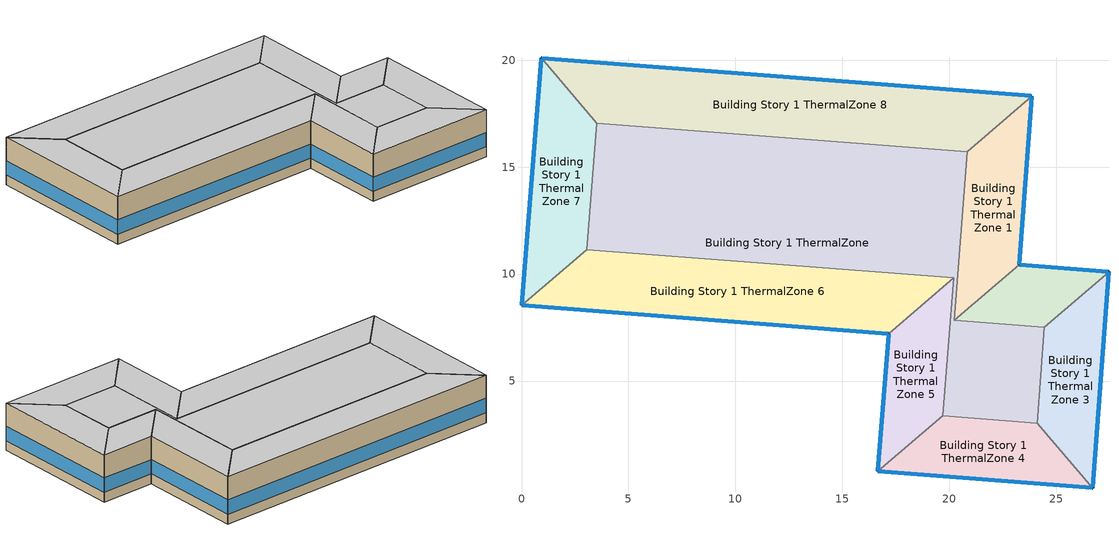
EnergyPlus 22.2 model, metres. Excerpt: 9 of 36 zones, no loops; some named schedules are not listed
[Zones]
Building Story 1 ThermalZone
 floor ground (Typical Insulated Carpeted 8in Slab Floor): 20.83,15.72 20.24,7.84 24.43,7.5 24.1,3.03 19.7,3.38 20.2,9.82 3.04,11.15 3.52,17.06 z0
 wall adiabatic (Typical Interior Wall): 20.24,7.84 20.83,15.72 3.52,17.06 3.04,11.15 20.2,9.82 19.7,3.38 24.1,3.03 24.43,7.5 20.24,7.84 z0:3.6
 ceiling adiabatic (Typical Interior Ceiling): 3.52,17.06 3.04,11.15 20.2,9.82 19.7,3.38 24.1,3.03 24.43,7.5 20.24,7.84 20.83,15.72 z3.6
Building Story 1 ThermalZone 1
 floor ground (Typical Insulated Carpeted 8in Slab Floor): 23.86,18.32 23.28,10.44 20.24,7.84 20.83,15.72 z0
 wall outside (Typical Insulated Steel Framed Exterior Wall R-12.99): 23.28,10.44 23.86,18.32 z0:3.6
 wall adiabatic (Typical Interior Wall): 23.86,18.32 20.83,15.72 20.24,7.84 23.28,10.44 z0:3.6
 window (U 0.55 SHGC 0.25): 23.28,10.47 23.86,18.3 z0.76:1.85
 ceiling adiabatic (Typical Interior Ceiling): 20.83,15.72 20.24,7.84 23.28,10.44 23.86,18.32 z3.6
Building Story 1 ThermalZone 2
 floor ground (Typical Insulated Carpeted 8in Slab Floor): 23.28,10.44 27.46,10.11 24.43,7.5 20.24,7.84 z0
 wall outside (Typical Insulated Steel Framed Exterior Wall R-12.99): 27.46,10.11 23.28,10.44 z0:3.6
 wall adiabatic (Typical Interior Wall): 23.28,10.44 20.24,7.84 24.43,7.5 27.46,10.11 z0:3.6
 window (U 0.55 SHGC 0.25): 27.44,10.11 23.3,10.44 z0.76:1.86
 ceiling adiabatic (Typical Interior Ceiling): 20.24,7.84 24.43,7.5 27.46,10.11 23.28,10.44 z3.6
Building Story 1 ThermalZone 3
 floor ground (Typical Insulated Carpeted 8in Slab Floor): 27.46,10.11 26.71,0 24.1,3.03 24.43,7.5 z0
 wall outside (Typical Insulated Steel Framed Exterior Wall R-12.99): 26.71,0 27.46,10.11 z0:3.6
 wall adiabatic (Typical Interior Wall): 27.46,10.11 24.43,7.5 24.1,3.03 26.71,0 z0:3.6
 window (U 0.55 SHGC 0.25): 26.71,0.03 27.46,10.08 z0.76:1.85
 ceiling adiabatic (Typical Interior Ceiling): 24.43,7.5 24.1,3.03 26.71,0 27.46,10.11 z3.6
Building Story 1 ThermalZone 4
 floor ground (Typical Insulated Carpeted 8in Slab Floor): 26.71,0 16.66,0.78 19.7,3.38 24.1,3.03 z0
 wall outside (Typical Insulated Steel Framed Exterior Wall R-12.99): 16.66,0.78 26.71,0 z0:3.6
 wall adiabatic (Typical Interior Wall): 26.71,0 24.1,3.03 19.7,3.38 16.66,0.78 z0:3.6
 window (U 0.55 SHGC 0.25): 16.69,0.78 26.69,0 z0.76:1.85
 ceiling adiabatic (Typical Interior Ceiling): 24.1,3.03 19.7,3.38 16.66,0.78 26.71,0 z3.6
Building Story 1 ThermalZone 5
 floor ground (Typical Insulated Carpeted 8in Slab Floor): 16.66,0.78 17.17,7.22 20.2,9.82 19.7,3.38 z0
 wall outside (Typical Insulated Steel Framed Exterior Wall R-12.99): 17.17,7.22 16.66,0.78 z0:3.6
 wall adiabatic (Typical Interior Wall): 16.66,0.78 19.7,3.38 20.2,9.82 17.17,7.22 z0:3.6
 window (U 0.55 SHGC 0.25): 17.16,7.19 16.66,0.8 z0.76:1.85
 ceiling adiabatic (Typical Interior Ceiling): 19.7,3.38 20.2,9.82 17.17,7.22 16.66,0.78 z3.6
Building Story 1 ThermalZone 6
 floor ground (Typical Insulated Carpeted 8in Slab Floor): 17.17,7.22 0,8.55 3.04,11.15 20.2,9.82 z0
 wall outside (Typical Insulated Steel Framed Exterior Wall R-12.99): 0,8.55 17.17,7.22 z0:3.6
 wall adiabatic (Typical Interior Wall): 17.17,7.22 20.2,9.82 3.04,11.15 0,8.55 z0:3.6
 window (U 0.55 SHGC 0.25): 0.03,8.55 17.14,7.22 z0.76:1.85
 ceiling adiabatic (Typical Interior Ceiling): 20.2,9.82 3.04,11.15 0,8.55 17.17,7.22 z3.6
Building Story 1 ThermalZone 7
 floor ground (Typical Insulated Carpeted 8in Slab Floor): 0,8.55 0.92,20.1 3.52,17.06 3.04,11.15 z0
 wall outside (Typical Insulated Steel Framed Exterior Wall R-12.99): 0.92,20.1 0,8.55 z0:3.6
 wall adiabatic (Typical Interior Wall): 0,8.55 3.04,11.15 3.52,17.06 0.92,20.1 z0:3.6
 window (U 0.55 SHGC 0.25): 0.92,20.08 0,8.58 z0.76:1.85
 ceiling adiabatic (Typical Interior Floor): 3.04,11.15 3.52,17.06 0.92,20.1 0,8.55 z3.6
Building Story 1 ThermalZone 8
 floor ground (Typical Insulated Carpeted 8in Slab Floor): 0.92,20.1 23.86,18.32 20.83,15.72 3.52,17.06 z0
 wall outside (Typical Insulated Steel Framed Exterior Wall R-12.99): 23.86,18.32 0.92,20.1 z0:3.6
 wall adiabatic (Typical Interior Wall): 0.92,20.1 3.52,17.06 20.83,15.72 23.86,18.32 z0:3.6
 window (U 0.55 SHGC 0.25): 23.84,18.33 0.95,20.1 z0.76:1.84
 ceiling adiabatic (Typical Interior Floor): 3.52,17.06 20.83,15.72 23.86,18.32 0.92,20.1 z3.6
[Building]
bld_14: Terrain=City
[Site:Location]
Jack Northrop Fld H_CA_USA: Latitude {deg}=41.3151; Longitude {deg}=-105.58; Time Zone {hr}=-8; Elevation {m}=21
[Site:GroundTemperature:FCfactorMethod]
January Ground Temperature {C}=18.8; February Ground Temperature {C}=14.3; March Ground Temperature {C}=13.6; April Ground Temperature {C}=13.2; May Ground Temperature {C}=13.3; June Ground Temperature {C}=12.6; July Ground Temperature {C}=15.3; August Ground Temperature {C}=15.6; September Ground Temperature {C}=17.7; October Ground Temperature {C}=19.4; November Ground Temperature {C}=19.7; December Ground Temperature {C}=18.5
[Site:WaterMainsTemperature]
Calculation Method=Correlation; Annual Average Outdoor Air Temperature {C}=8.96667; Maximum Difference In Monthly Average Outdoor Air Temperatures {deltaC}=26.2
[SizingPeriod:DesignDay] Day of Month=21; Dry-Bulb Temperature Range Modifier Type=DefaultMultipliers; Humidity Condition Type=Wetbulb; Barometric Pressure {Pa}=98769; Rain Indicator=No; Snow Indicator=No; Daylight Saving Time Indicator=No; Begin Environment Reset Mode=FullResetAtBeginEnvironment
Name | Month | Day Type | Maximum Dry-Bulb Temperature {C} | Daily Dry-Bulb Temperature Range {deltaC} | Wetbulb or DewPoint at Maximum Dry-Bulb {C} | Wind Speed {m/s} | Wind Direction {deg} | Solar Model Indicator | ASHRAE Clear Sky Optical Depth for Beam Irradiance (taub) | ASHRAE Clear Sky Optical Depth for Diffuse Irradiance (taud) | Sky Clearness
Buffalo Niagara Intl Ap Ann Clg .4% Condns DB=>MWB 1 | 7 | SummerDesignDay | 30.3 | 9.3 | 21.8 | 5.7 | 240 | ASHRAETau | 0.462 | 2.001
Buffalo Niagara Intl Ap Ann Clg .4% Condns WB=>MDB 1 | 7 | SummerDesignDay | 27.8 | 9.3 | 23.8 | 5.7 | 240 | ASHRAETau | 0.462 | 2.001
Buffalo Niagara Intl Ap Ann Htg 99.6% Condns DB 1 | 1 | WinterDesignDay | -16.3 | 0 | -16.3 | 5.1 | 270 | ASHRAEClearSky |  |  | 0
[Material] Thermal Absorptance=0.9; Solar Absorptance=0.7
Name | Roughness | Thickness {m} | Conductivity {W/m-K} | Density {kg/m3} | Specific Heat {J/kg-K} | Visible Absorptance
100mm Normalweight concrete floor | MediumRough | 0.1016 | 2.31045 | 2322 | 832.557 | 0.7
25mm Stucco | Smooth | 0.0254 | 0.72 | 1856 | 840 | 0.7
5/8 in. Gypsum Board | MediumSmooth | 0.0159 | 0.16 | 800 | 1090 | 0.7
8 in. Normalweight Concrete Floor | MediumRough | 0.2032 | 2.31 | 2322 | 832 | 0.7
G01 13mm gypsum board | Smooth | 0.0127 | 0.160031 | 800.001 | 1090.73 | 0.5
[Material:NoMass] Roughness=Smooth; Thermal Absorptance=0.9; Solar Absorptance=0.7
Name | Thermal Resistance {m2-K/W} | Visible Absorptance
CP02 CARPET PAD; Typical Carpet Pad | 0.21648 | 0.8
Typical Insulation R-10.81 | 1.90342 | 0.7
[WindowMaterial:Gas]
Gap_1_W_0_0032: Gas Type=Air; Thickness {m}=0.0032
[WindowMaterial:Glazing] Optical Data Type=SpectralAverage; Infrared Transmittance at Normal Incidence=0; Back Side Infrared Hemispherical Emissivity=0.84; Conductivity {W/m-K}=1; Dirt Correction Factor for Solar and Visible Transmittance=1; Solar Diffusing=No
Name | Thickness {m} | Solar Transmittance at Normal Incidence | Front Side Solar Reflectance at Normal Incidence | Back Side Solar Reflectance at Normal Incidence | Visible Transmittance at Normal Incidence | Front Side Visible Reflectance at Normal Incidence | Back Side Visible Reflectance at Normal Incidence | Front Side Infrared Hemispherical Emissivity
Glass_2022F_LayerAvg | 0.0039 | 0.355897 | 0.394095 | 0.265645 | 0.677694 | 0.042734 | 0.05547 | 0.046
Glass_2175_LayerAvg | 0.0086 | 0.167758 | 0.217606 | 0.437978 | 0.416044 | 0.078729 | 0.10654 | 0.84
[Construction]
InteriorFurnishings 1: Std Wood 6inch 1
InteriorFurnishings 2: Std Wood 6inch 2
Typical Insulated Carpeted 8in Slab Floor: 8 in. Normalweight Concrete Floor, Typical Carpet Pad
Typical Insulated Steel Framed Exterior Wall R-12.99: 25mm Stucco, 5/8 in. Gypsum Board, Typical Insulation R-10.81, 5/8 in. Gypsum Board
Typical Interior Ceiling: CP02 CARPET PAD, 100mm Normalweight concrete floor
Typical Interior Floor: 100mm Normalweight concrete floor, CP02 CARPET PAD
Typical Interior Wall: G01 13mm gypsum board, G01 13mm gypsum board
U 0.55 SHGC 0.25: Glass_2175_LayerAvg, Gap_1_W_0_0032, Glass_2022F_LayerAvg
[Zone] Multiplier=1; Part of Total Floor Area=Yes
Building Story 1 ThermalZone; Building Story 1 ThermalZone 1; Building Story 1 ThermalZone 2; Building Story 1 ThermalZone 3; Building Story 1 ThermalZone 4; Building Story 1 ThermalZone 5; Building Story 1 ThermalZone 6; Building Story 1 ThermalZone 7; Building Story 1 ThermalZone 8
[Space] Space Type=Story Ground Blended Space Type
Name | Zone
Building Story 1 Space | Building Story 1 ThermalZone
Building Story 1 Space 1 | Building Story 1 ThermalZone 1
Building Story 1 Space 2 | Building Story 1 ThermalZone 2
Building Story 1 Space 3 | Building Story 1 ThermalZone 3
Building Story 1 Space 4 | Building Story 1 ThermalZone 4
Building Story 1 Space 5 | Building Story 1 ThermalZone 5
Building Story 1 Space 6 | Building Story 1 ThermalZone 6
Building Story 1 Space 7 | Building Story 1 ThermalZone 7
Building Story 1 Space 8 | Building Story 1 ThermalZone 8
[SpaceList]
Story Ground Blended Space Type: Building Story 1 Space 1, Building Story 1 Space 4, Building Story 1 Space 5, Building Story 1 Space 7, Building Story 1 Space, Building Story 1 Space 3, Building Story 1 Space 2, Building Story 1 Space 6, Building Story 1 Space 8
[InternalMass]
Name | Construction | Zone or ZoneList | Space or SpaceList | Surface Area {m2}
Building Story 1 Space 1 Office OfficeLarge Data Center A  - Story Ground Mass; Building Story 1 Space 1 Office OfficeLarge Data Center C  - Story Ground Mass | InteriorFurnishings 1 | Building Story 1 ThermalZone 1 | Building Story 1 Space 1 | 0.202409
Building Story 1 Space 4 Office OfficeLarge Data Center A  - Story Ground Mass; Building Story 1 Space 4 Office OfficeLarge Data Center C  - Story Ground Mass | InteriorFurnishings 1 | Building Story 1 ThermalZone 4 | Building Story 1 Space 4 | 0.185046
Building Story 1 Space 5 Office OfficeLarge Data Center A  - Story Ground Mass; Building Story 1 Space 5 Office OfficeLarge Data Center C  - Story Ground Mass | InteriorFurnishings 1 | Building Story 1 ThermalZone 5 | Building Story 1 Space 5 | 0.165064
Building Story 1 Space 7 Office OfficeLarge Data Center A  - Story Ground Mass; Building Story 1 Space 7 Office OfficeLarge Data Center C  - Story Ground Mass | InteriorFurnishings 1 | Building Story 1 ThermalZone 7 | Building Story 1 Space 7 | 0.223839
Building Story 1 Space Office OfficeLarge Data Center A  - Story Ground Mass; Building Story 1 Space Office OfficeLarge Data Center C  - Story Ground Mass | InteriorFurnishings 1 | Building Story 1 ThermalZone | Building Story 1 Space | 1.11294
Building Story 1 Space 3 Office OfficeLarge Data Center A  - Story Ground Mass; Building Story 1 Space 3 Office OfficeLarge Data Center C  - Story Ground Mass | InteriorFurnishings 1 | Building Story 1 ThermalZone 3 | Building Story 1 Space 3 | 0.186851
Building Story 1 Space 2 Office OfficeLarge Data Center A  - Story Ground Mass; Building Story 1 Space 2 Office OfficeLarge Data Center C  - Story Ground Mass | InteriorFurnishings 1 | Building Story 1 ThermalZone 2 | Building Story 1 Space 2 | 0.107594
Building Story 1 Space 6 Office OfficeLarge Data Center A  - Story Ground Mass; Building Story 1 Space 6 Office OfficeLarge Data Center C  - Story Ground Mass | InteriorFurnishings 1 | Building Story 1 ThermalZone 6 | Building Story 1 Space 6 | 0.439652
Building Story 1 Space 8 Office OfficeLarge Data Center A  - Story Ground Mass; Building Story 1 Space 8 Office OfficeLarge Data Center C  - Story Ground Mass | InteriorFurnishings 1 | Building Story 1 ThermalZone 8 | Building Story 1 Space 8 | 0.516576
Building Story 1 Space 1 Office OfficeLarge Data Center B  - Story Ground Mass | InteriorFurnishings 1 | Building Story 1 ThermalZone 1 | Building Story 1 Space 1 | 0.269047
Building Story 1 Space 4 Office OfficeLarge Data Center B  - Story Ground Mass | InteriorFurnishings 1 | Building Story 1 ThermalZone 4 | Building Story 1 Space 4 | 0.245967
Building Story 1 Space 5 Office OfficeLarge Data Center B  - Story Ground Mass | InteriorFurnishings 1 | Building Story 1 ThermalZone 5 | Building Story 1 Space 5 | 0.219406
Building Story 1 Space 7 Office OfficeLarge Data Center B  - Story Ground Mass | InteriorFurnishings 1 | Building Story 1 ThermalZone 7 | Building Story 1 Space 7 | 0.297532
Building Story 1 Space Office OfficeLarge Data Center B  - Story Ground Mass | InteriorFurnishings 1 | Building Story 1 ThermalZone | Building Story 1 Space | 1.47934
Building Story 1 Space 3 Office OfficeLarge Data Center B  - Story Ground Mass | InteriorFurnishings 1 | Building Story 1 ThermalZone 3 | Building Story 1 Space 3 | 0.248366
Building Story 1 Space 2 Office OfficeLarge Data Center B  - Story Ground Mass | InteriorFurnishings 1 | Building Story 1 ThermalZone 2 | Building Story 1 Space 2 | 0.143017
Building Story 1 Space 6 Office OfficeLarge Data Center B  - Story Ground Mass | InteriorFurnishings 1 | Building Story 1 ThermalZone 6 | Building Story 1 Space 6 | 0.584395
Building Story 1 Space 8 Office OfficeLarge Data Center B  - Story Ground Mass | InteriorFurnishings 1 | Building Story 1 ThermalZone 8 | Building Story 1 Space 8 | 0.686644
Building Story 1 Space 1 Office OfficeLarge Main Data Center A  - Story Ground Mass; Building Story 1 Space 1 Office OfficeLarge Main Data Center C  - Story Ground Mass | InteriorFurnishings 1 | Building Story 1 ThermalZone 1 | Building Story 1 Space 1 | 0.363906
Building Story 1 Space 4 Office OfficeLarge Main Data Center A  - Story Ground Mass; Building Story 1 Space 4 Office OfficeLarge Main Data Center C  - Story Ground Mass | InteriorFurnishings 1 | Building Story 1 ThermalZone 4 | Building Story 1 Space 4 | 0.332688
Building Story 1 Space 5 Office OfficeLarge Main Data Center A  - Story Ground Mass; Building Story 1 Space 5 Office OfficeLarge Main Data Center C  - Story Ground Mass | InteriorFurnishings 1 | Building Story 1 ThermalZone 5 | Building Story 1 Space 5 | 0.296763
Building Story 1 Space 7 Office OfficeLarge Main Data Center A  - Story Ground Mass; Building Story 1 Space 7 Office OfficeLarge Main Data Center C  - Story Ground Mass | InteriorFurnishings 1 | Building Story 1 ThermalZone 7 | Building Story 1 Space 7 | 0.402434
Building Story 1 Space Office OfficeLarge Main Data Center A  - Story Ground Mass; Building Story 1 Space Office OfficeLarge Main Data Center C  - Story Ground Mass | InteriorFurnishings 1 | Building Story 1 ThermalZone | Building Story 1 Space | 2.00092
Building Story 1 Space 3 Office OfficeLarge Main Data Center A  - Story Ground Mass; Building Story 1 Space 3 Office OfficeLarge Main Data Center C  - Story Ground Mass | InteriorFurnishings 1 | Building Story 1 ThermalZone 3 | Building Story 1 Space 3 | 0.335934
Building Story 1 Space 2 Office OfficeLarge Main Data Center A  - Story Ground Mass; Building Story 1 Space 2 Office OfficeLarge Main Data Center C  - Story Ground Mass | InteriorFurnishings 1 | Building Story 1 ThermalZone 2 | Building Story 1 Space 2 | 0.193441
Building Story 1 Space 6 Office OfficeLarge Main Data Center A  - Story Ground Mass; Building Story 1 Space 6 Office OfficeLarge Main Data Center C  - Story Ground Mass | InteriorFurnishings 1 | Building Story 1 ThermalZone 6 | Building Story 1 Space 6 | 0.790438
Building Story 1 Space 8 Office OfficeLarge Main Data Center A  - Story Ground Mass; Building Story 1 Space 8 Office OfficeLarge Main Data Center C  - Story Ground Mass | InteriorFurnishings 1 | Building Story 1 ThermalZone 8 | Building Story 1 Space 8 | 0.928738
Building Story 1 Space 1 Office OfficeLarge Main Data Center B  - Story Ground Mass | InteriorFurnishings 1 | Building Story 1 ThermalZone 1 | Building Story 1 Space 1 | 0.483712
Building Story 1 Space 4 Office OfficeLarge Main Data Center B  - Story Ground Mass | InteriorFurnishings 1 | Building Story 1 ThermalZone 4 | Building Story 1 Space 4 | 0.442217
Building Story 1 Space 5 Office OfficeLarge Main Data Center B  - Story Ground Mass | InteriorFurnishings 1 | Building Story 1 ThermalZone 5 | Building Story 1 Space 5 | 0.394465
Building Story 1 Space 7 Office OfficeLarge Main Data Center B  - Story Ground Mass | InteriorFurnishings 1 | Building Story 1 ThermalZone 7 | Building Story 1 Space 7 | 0.534924
Building Story 1 Space Office OfficeLarge Main Data Center B  - Story Ground Mass | InteriorFurnishings 1 | Building Story 1 ThermalZone | Building Story 1 Space | 2.65966
Building Story 1 Space 3 Office OfficeLarge Main Data Center B  - Story Ground Mass | InteriorFurnishings 1 | Building Story 1 ThermalZone 3 | Building Story 1 Space 3 | 0.446531
Building Story 1 Space 2 Office OfficeLarge Main Data Center B  - Story Ground Mass | InteriorFurnishings 1 | Building Story 1 ThermalZone 2 | Building Story 1 Space 2 | 0.257126
Building Story 1 Space 6 Office OfficeLarge Main Data Center B  - Story Ground Mass | InteriorFurnishings 1 | Building Story 1 ThermalZone 6 | Building Story 1 Space 6 | 1.05067
Building Story 1 Space 8 Office OfficeLarge Main Data Center B  - Story Ground Mass | InteriorFurnishings 1 | Building Story 1 ThermalZone 8 | Building Story 1 Space 8 | 1.2345
Building Story 1 Space 1 SecondarySchool Auditorium A  - Story Ground Mass; Building Story 1 Space 1 SecondarySchool Auditorium C  - Story Ground Mass | InteriorFurnishings 1 | Building Story 1 ThermalZone 1 | Building Story 1 Space 1 | 1.62789
Building Story 1 Space 4 SecondarySchool Auditorium A  - Story Ground Mass; Building Story 1 Space 4 SecondarySchool Auditorium C  - Story Ground Mass | InteriorFurnishings 1 | Building Story 1 ThermalZone 4 | Building Story 1 Space 4 | 1.48824
Building Story 1 Space 5 SecondarySchool Auditorium A  - Story Ground Mass; Building Story 1 Space 5 SecondarySchool Auditorium C  - Story Ground Mass | InteriorFurnishings 1 | Building Story 1 ThermalZone 5 | Building Story 1 Space 5 | 1.32753
Building Story 1 Space 7 SecondarySchool Auditorium A  - Story Ground Mass; Building Story 1 Space 7 SecondarySchool Auditorium C  - Story Ground Mass | InteriorFurnishings 1 | Building Story 1 ThermalZone 7 | Building Story 1 Space 7 | 1.80024
Building Story 1 Space SecondarySchool Auditorium A  - Story Ground Mass; Building Story 1 Space SecondarySchool Auditorium C  - Story Ground Mass | InteriorFurnishings 1 | Building Story 1 ThermalZone | Building Story 1 Space | 8.95084
Building Story 1 Space 3 SecondarySchool Auditorium A  - Story Ground Mass; Building Story 1 Space 3 SecondarySchool Auditorium C  - Story Ground Mass | InteriorFurnishings 1 | Building Story 1 ThermalZone 3 | Building Story 1 Space 3 | 1.50276
Building Story 1 Space 2 SecondarySchool Auditorium A  - Story Ground Mass; Building Story 1 Space 2 SecondarySchool Auditorium C  - Story Ground Mass | InteriorFurnishings 1 | Building Story 1 ThermalZone 2 | Building Story 1 Space 2 | 0.865333
Building Story 1 Space 6 SecondarySchool Auditorium A  - Story Ground Mass; Building Story 1 Space 6 SecondarySchool Auditorium C  - Story Ground Mass | InteriorFurnishings 1 | Building Story 1 ThermalZone 6 | Building Story 1 Space 6 | 3.53592
Building Story 1 Space 8 SecondarySchool Auditorium A  - Story Ground Mass; Building Story 1 Space 8 SecondarySchool Auditorium C  - Story Ground Mass | InteriorFurnishings 1 | Building Story 1 ThermalZone 8 | Building Story 1 Space 8 | 4.15459
Building Story 1 Space 1 SecondarySchool Auditorium B  - Story Ground Mass | InteriorFurnishings 1 | Building Story 1 ThermalZone 1 | Building Story 1 Space 1 | 2.16382
Building Story 1 Space 4 SecondarySchool Auditorium B  - Story Ground Mass | InteriorFurnishings 1 | Building Story 1 ThermalZone 4 | Building Story 1 Space 4 | 1.9782
Building Story 1 Space 5 SecondarySchool Auditorium B  - Story Ground Mass | InteriorFurnishings 1 | Building Story 1 ThermalZone 5 | Building Story 1 Space 5 | 1.76459
Building Story 1 Space 7 SecondarySchool Auditorium B  - Story Ground Mass | InteriorFurnishings 1 | Building Story 1 ThermalZone 7 | Building Story 1 Space 7 | 2.39291
Building Story 1 Space SecondarySchool Auditorium B  - Story Ground Mass | InteriorFurnishings 1 | Building Story 1 ThermalZone | Building Story 1 Space | 11.8977
Building Story 1 Space 3 SecondarySchool Auditorium B  - Story Ground Mass | InteriorFurnishings 1 | Building Story 1 ThermalZone 3 | Building Story 1 Space 3 | 1.9975
Building Story 1 Space 2 SecondarySchool Auditorium B  - Story Ground Mass | InteriorFurnishings 1 | Building Story 1 ThermalZone 2 | Building Story 1 Space 2 | 1.15022
Building Story 1 Space 6 SecondarySchool Auditorium B  - Story Ground Mass | InteriorFurnishings 1 | Building Story 1 ThermalZone 6 | Building Story 1 Space 6 | 4.70003
Building Story 1 Space 8 SecondarySchool Auditorium B  - Story Ground Mass | InteriorFurnishings 1 | Building Story 1 ThermalZone 8 | Building Story 1 Space 8 | 5.52237
Building Story 1 Space 1 SecondarySchool Cafeteria A  - Story Ground Mass; Building Story 1 Space 1 SecondarySchool Cafeteria C  - Story Ground Mass | InteriorFurnishings 1 | Building Story 1 ThermalZone 1 | Building Story 1 Space 1 | 1.03035
Building Story 1 Space 4 SecondarySchool Cafeteria A  - Story Ground Mass; Building Story 1 Space 4 SecondarySchool Cafeteria C  - Story Ground Mass | InteriorFurnishings 1 | Building Story 1 ThermalZone 4 | Building Story 1 Space 4 | 0.94196
Building Story 1 Space 5 SecondarySchool Cafeteria A  - Story Ground Mass; Building Story 1 Space 5 SecondarySchool Cafeteria C  - Story Ground Mass | InteriorFurnishings 1 | Building Story 1 ThermalZone 5 | Building Story 1 Space 5 | 0.840244
Building Story 1 Space 7 SecondarySchool Cafeteria A  - Story Ground Mass; Building Story 1 Space 7 SecondarySchool Cafeteria C  - Story Ground Mass | InteriorFurnishings 1 | Building Story 1 ThermalZone 7 | Building Story 1 Space 7 | 1.13943
Building Story 1 Space SecondarySchool Cafeteria A  - Story Ground Mass; Building Story 1 Space SecondarySchool Cafeteria C  - Story Ground Mass | InteriorFurnishings 1 | Building Story 1 ThermalZone | Building Story 1 Space | 5.66531
Building Story 1 Space 3 SecondarySchool Cafeteria A  - Story Ground Mass; Building Story 1 Space 3 SecondarySchool Cafeteria C  - Story Ground Mass | InteriorFurnishings 1 | Building Story 1 ThermalZone 3 | Building Story 1 Space 3 | 0.951149
Building Story 1 Space 2 SecondarySchool Cafeteria A  - Story Ground Mass; Building Story 1 Space 2 SecondarySchool Cafeteria C  - Story Ground Mass | InteriorFurnishings 1 | Building Story 1 ThermalZone 2 | Building Story 1 Space 2 | 0.547701
Building Story 1 Space 6 SecondarySchool Cafeteria A  - Story Ground Mass; Building Story 1 Space 6 SecondarySchool Cafeteria C  - Story Ground Mass | InteriorFurnishings 1 | Building Story 1 ThermalZone 6 | Building Story 1 Space 6 | 2.23801
Building Story 1 Space 8 SecondarySchool Cafeteria A  - Story Ground Mass; Building Story 1 Space 8 SecondarySchool Cafeteria C  - Story Ground Mass | InteriorFurnishings 1 | Building Story 1 ThermalZone 8 | Building Story 1 Space 8 | 2.62959
Building Story 1 Space 1 SecondarySchool Cafeteria B  - Story Ground Mass | InteriorFurnishings 1 | Building Story 1 ThermalZone 1 | Building Story 1 Space 1 | 1.36956
Building Story 1 Space 4 SecondarySchool Cafeteria B  - Story Ground Mass | InteriorFurnishings 1 | Building Story 1 ThermalZone 4 | Building Story 1 Space 4 | 1.25208
Building Story 1 Space 5 SecondarySchool Cafeteria B  - Story Ground Mass | InteriorFurnishings 1 | Building Story 1 ThermalZone 5 | Building Story 1 Space 5 | 1.11687
Building Story 1 Space 7 SecondarySchool Cafeteria B  - Story Ground Mass | InteriorFurnishings 1 | Building Story 1 ThermalZone 7 | Building Story 1 Space 7 | 1.51456
Building Story 1 Space SecondarySchool Cafeteria B  - Story Ground Mass | InteriorFurnishings 1 | Building Story 1 ThermalZone | Building Story 1 Space | 7.53046
Building Story 1 Space 3 SecondarySchool Cafeteria B  - Story Ground Mass | InteriorFurnishings 1 | Building Story 1 ThermalZone 3 | Building Story 1 Space 3 | 1.26429
Building Story 1 Space 2 SecondarySchool Cafeteria B  - Story Ground Mass | InteriorFurnishings 1 | Building Story 1 ThermalZone 2 | Building Story 1 Space 2 | 0.728017
Building Story 1 Space 6 SecondarySchool Cafeteria B  - Story Ground Mass | InteriorFurnishings 1 | Building Story 1 ThermalZone 6 | Building Story 1 Space 6 | 2.97482
Building Story 1 Space 8 SecondarySchool Cafeteria B  - Story Ground Mass | InteriorFurnishings 1 | Building Story 1 ThermalZone 8 | Building Story 1 Space 8 | 3.49531
Building Story 1 Space 1 SecondarySchool ComputerRoom A  - Story Ground Mass; Building Story 1 Space 1 SecondarySchool ComputerRoom C  - Story Ground Mass | InteriorFurnishings 1 | Building Story 1 ThermalZone 1 | Building Story 1 Space 1 | 1.57298
Building Story 1 Space 4 SecondarySchool ComputerRoom A  - Story Ground Mass; Building Story 1 Space 4 SecondarySchool ComputerRoom C  - Story Ground Mass | InteriorFurnishings 1 | Building Story 1 ThermalZone 4 | Building Story 1 Space 4 | 1.43804
Building Story 1 Space 5 SecondarySchool ComputerRoom A  - Story Ground Mass; Building Story 1 Space 5 SecondarySchool ComputerRoom C  - Story Ground Mass | InteriorFurnishings 1 | Building Story 1 ThermalZone 5 | Building Story 1 Space 5 | 1.28276
Building Story 1 Space 7 SecondarySchool ComputerRoom A  - Story Ground Mass; Building Story 1 Space 7 SecondarySchool ComputerRoom C  - Story Ground Mass | InteriorFurnishings 1 | Building Story 1 ThermalZone 7 | Building Story 1 Space 7 | 1.73951
Building Story 1 Space SecondarySchool ComputerRoom A  - Story Ground Mass; Building Story 1 Space SecondarySchool ComputerRoom C  - Story Ground Mass | InteriorFurnishings 1 | Building Story 1 ThermalZone | Building Story 1 Space | 8.64893
Building Story 1 Space 3 SecondarySchool ComputerRoom A  - Story Ground Mass; Building Story 1 Space 3 SecondarySchool ComputerRoom C  - Story Ground Mass | InteriorFurnishings 1 | Building Story 1 ThermalZone 3 | Building Story 1 Space 3 | 1.45207
Building Story 1 Space 2 SecondarySchool ComputerRoom A  - Story Ground Mass; Building Story 1 Space 2 SecondarySchool ComputerRoom C  - Story Ground Mass | InteriorFurnishings 1 | Building Story 1 ThermalZone 2 | Building Story 1 Space 2 | 0.836145
Building Story 1 Space 6 SecondarySchool ComputerRoom A  - Story Ground Mass; Building Story 1 Space 6 SecondarySchool ComputerRoom C  - Story Ground Mass | InteriorFurnishings 1 | Building Story 1 ThermalZone 6 | Building Story 1 Space 6 | 3.41666
Building Story 1 Space 8 SecondarySchool ComputerRoom A  - Story Ground Mass; Building Story 1 Space 8 SecondarySchool ComputerRoom C  - Story Ground Mass | InteriorFurnishings 1 | Building Story 1 ThermalZone 8 | Building Story 1 Space 8 | 4.01445
Building Story 1 Space 1 SecondarySchool ComputerRoom B  - Story Ground Mass | InteriorFurnishings 1 | Building Story 1 ThermalZone 1 | Building Story 1 Space 1 | 2.09084
Building Story 1 Space 4 SecondarySchool ComputerRoom B  - Story Ground Mass | InteriorFurnishings 1 | Building Story 1 ThermalZone 4 | Building Story 1 Space 4 | 1.91148
Building Story 1 Space 5 SecondarySchool ComputerRoom B  - Story Ground Mass | InteriorFurnishings 1 | Building Story 1 ThermalZone 5 | Building Story 1 Space 5 | 1.70507
Building Story 1 Space 7 SecondarySchool ComputerRoom B  - Story Ground Mass | InteriorFurnishings 1 | Building Story 1 ThermalZone 7 | Building Story 1 Space 7 | 2.3122
Building Story 1 Space SecondarySchool ComputerRoom B  - Story Ground Mass | InteriorFurnishings 1 | Building Story 1 ThermalZone | Building Story 1 Space | 11.4963
Building Story 1 Space 3 SecondarySchool ComputerRoom B  - Story Ground Mass | InteriorFurnishings 1 | Building Story 1 ThermalZone 3 | Building Story 1 Space 3 | 1.93012
Building Story 1 Space 2 SecondarySchool ComputerRoom B  - Story Ground Mass | InteriorFurnishings 1 | Building Story 1 ThermalZone 2 | Building Story 1 Space 2 | 1.11142
Building Story 1 Space 6 SecondarySchool ComputerRoom B  - Story Ground Mass | InteriorFurnishings 1 | Building Story 1 ThermalZone 6 | Building Story 1 Space 6 | 4.5415
Building Story 1 Space 8 SecondarySchool ComputerRoom B  - Story Ground Mass | InteriorFurnishings 1 | Building Story 1 ThermalZone 8 | Building Story 1 Space 8 | 5.3361
Building Story 1 Space 1 SecondarySchool Gym A end_b - Story Ground Mass; Building Story 1 Space 1 SecondarySchool Gym C end_b - Story Ground Mass | InteriorFurnishings 1 | Building Story 1 ThermalZone 1 | Building Story 1 Space 1 | 2.65608
Building Story 1 Space 4 SecondarySchool Gym A end_b - Story Ground Mass; Building Story 1 Space 4 SecondarySchool Gym C end_b - Story Ground Mass | InteriorFurnishings 1 | Building Story 1 ThermalZone 4 | Building Story 1 Space 4 | 2.42823
Building Story 1 Space 5 SecondarySchool Gym A end_b - Story Ground Mass; Building Story 1 Space 5 SecondarySchool Gym C end_b - Story Ground Mass | InteriorFurnishings 1 | Building Story 1 ThermalZone 5 | Building Story 1 Space 5 | 2.16602
Building Story 1 Space 7 SecondarySchool Gym A end_b - Story Ground Mass; Building Story 1 Space 7 SecondarySchool Gym C end_b - Story Ground Mass | InteriorFurnishings 1 | Building Story 1 ThermalZone 7 | Building Story 1 Space 7 | 2.93729
Building Story 1 Space SecondarySchool Gym A end_b - Story Ground Mass; Building Story 1 Space SecondarySchool Gym C end_b - Story Ground Mass | InteriorFurnishings 1 | Building Story 1 ThermalZone | Building Story 1 Space | 14.6043
Building Story 1 Space 3 SecondarySchool Gym A end_b - Story Ground Mass; Building Story 1 Space 3 SecondarySchool Gym C end_b - Story Ground Mass | InteriorFurnishings 1 | Building Story 1 ThermalZone 3 | Building Story 1 Space 3 | 2.45192
Building Story 1 Space 2 SecondarySchool Gym A end_b - Story Ground Mass; Building Story 1 Space 2 SecondarySchool Gym C end_b - Story Ground Mass | InteriorFurnishings 1 | Building Story 1 ThermalZone 2 | Building Story 1 Space 2 | 1.41189
Building Story 1 Space 6 SecondarySchool Gym A end_b - Story Ground Mass; Building Story 1 Space 6 SecondarySchool Gym C end_b - Story Ground Mass | InteriorFurnishings 1 | Building Story 1 ThermalZone 6 | Building Story 1 Space 6 | 5.76926
Building Story 1 Space 8 SecondarySchool Gym A end_b - Story Ground Mass; Building Story 1 Space 8 SecondarySchool Gym C end_b - Story Ground Mass | InteriorFurnishings 1 | Building Story 1 ThermalZone 8 | Building Story 1 Space 8 | 6.77869
Building Story 1 Space 1 SecondarySchool Gym B end_b - Story Ground Mass | InteriorFurnishings 1 | Building Story 1 ThermalZone 1 | Building Story 1 Space 1 | 3.53052
Building Story 1 Space 4 SecondarySchool Gym B end_b - Story Ground Mass | InteriorFurnishings 1 | Building Story 1 ThermalZone 4 | Building Story 1 Space 4 | 3.22766
Building Story 1 Space 5 SecondarySchool Gym B end_b - Story Ground Mass | InteriorFurnishings 1 | Building Story 1 ThermalZone 5 | Building Story 1 Space 5 | 2.87912
Building Story 1 Space 7 SecondarySchool Gym B end_b - Story Ground Mass | InteriorFurnishings 1 | Building Story 1 ThermalZone 7 | Building Story 1 Space 7 | 3.90431
Building Story 1 Space SecondarySchool Gym B end_b - Story Ground Mass | InteriorFurnishings 1 | Building Story 1 ThermalZone | Building Story 1 Space | 19.4124
Building Story 1 Space 3 SecondarySchool Gym B end_b - Story Ground Mass | InteriorFurnishings 1 | Building Story 1 ThermalZone 3 | Building Story 1 Space 3 | 3.25914
Building Story 1 Space 2 SecondarySchool Gym B end_b - Story Ground Mass | InteriorFurnishings 1 | Building Story 1 ThermalZone 2 | Building Story 1 Space 2 | 1.87672
Building Story 1 Space 6 SecondarySchool Gym B end_b - Story Ground Mass | InteriorFurnishings 1 | Building Story 1 ThermalZone 6 | Building Story 1 Space 6 | 7.66863
Building Story 1 Space 8 SecondarySchool Gym B end_b - Story Ground Mass | InteriorFurnishings 1 | Building Story 1 ThermalZone 8 | Building Story 1 Space 8 | 9.01038
Building Story 1 Space 1 SecondarySchool Kitchen A  - Story Ground Mass; Building Story 1 Space 1 SecondarySchool Kitchen C  - Story Ground Mass | InteriorFurnishings 1 | Building Story 1 ThermalZone 1 | Building Story 1 Space 1 | 0.355293
Building Story 1 Space 4 SecondarySchool Kitchen A  - Story Ground Mass; Building Story 1 Space 4 SecondarySchool Kitchen C  - Story Ground Mass | InteriorFurnishings 1 | Building Story 1 ThermalZone 4 | Building Story 1 Space 4 | 0.324814
Building Story 1 Space 5 SecondarySchool Kitchen A  - Story Ground Mass; Building Story 1 Space 5 SecondarySchool Kitchen C  - Story Ground Mass | InteriorFurnishings 1 | Building Story 1 ThermalZone 5 | Building Story 1 Space 5 | 0.289739
Building Story 1 Space 7 SecondarySchool Kitchen A  - Story Ground Mass; Building Story 1 Space 7 SecondarySchool Kitchen C  - Story Ground Mass | InteriorFurnishings 1 | Building Story 1 ThermalZone 7 | Building Story 1 Space 7 | 0.392909
Building Story 1 Space SecondarySchool Kitchen A  - Story Ground Mass; Building Story 1 Space SecondarySchool Kitchen C  - Story Ground Mass | InteriorFurnishings 1 | Building Story 1 ThermalZone | Building Story 1 Space | 1.95356
Building Story 1 Space 3 SecondarySchool Kitchen A  - Story Ground Mass; Building Story 1 Space 3 SecondarySchool Kitchen C  - Story Ground Mass | InteriorFurnishings 1 | Building Story 1 ThermalZone 3 | Building Story 1 Space 3 | 0.327983
Building Story 1 Space 2 SecondarySchool Kitchen A  - Story Ground Mass; Building Story 1 Space 2 SecondarySchool Kitchen C  - Story Ground Mass | InteriorFurnishings 1 | Building Story 1 ThermalZone 2 | Building Story 1 Space 2 | 0.188862
Building Story 1 Space 6 SecondarySchool Kitchen A  - Story Ground Mass; Building Story 1 Space 6 SecondarySchool Kitchen C  - Story Ground Mass | InteriorFurnishings 1 | Building Story 1 ThermalZone 6 | Building Story 1 Space 6 | 0.771729
Building Story 1 Space 8 SecondarySchool Kitchen A  - Story Ground Mass; Building Story 1 Space 8 SecondarySchool Kitchen C  - Story Ground Mass | InteriorFurnishings 1 | Building Story 1 ThermalZone 8 | Building Story 1 Space 8 | 0.906756
Building Story 1 Space 1 SecondarySchool Kitchen B  - Story Ground Mass | InteriorFurnishings 1 | Building Story 1 ThermalZone 1 | Building Story 1 Space 1 | 0.472263
Building Story 1 Space 4 SecondarySchool Kitchen B  - Story Ground Mass | InteriorFurnishings 1 | Building Story 1 ThermalZone 4 | Building Story 1 Space 4 | 0.43175
Building Story 1 Space 5 SecondarySchool Kitchen B  - Story Ground Mass | InteriorFurnishings 1 | Building Story 1 ThermalZone 5 | Building Story 1 Space 5 | 0.385128
Building Story 1 Space 7 SecondarySchool Kitchen B  - Story Ground Mass | InteriorFurnishings 1 | Building Story 1 ThermalZone 7 | Building Story 1 Space 7 | 0.522263
Building Story 1 Space SecondarySchool Kitchen B  - Story Ground Mass | InteriorFurnishings 1 | Building Story 1 ThermalZone | Building Story 1 Space | 2.59671
Building Story 1 Space 3 SecondarySchool Kitchen B  - Story Ground Mass | InteriorFurnishings 1 | Building Story 1 ThermalZone 3 | Building Story 1 Space 3 | 0.435962
Building Story 1 Space 2 SecondarySchool Kitchen B  - Story Ground Mass | InteriorFurnishings 1 | Building Story 1 ThermalZone 2 | Building Story 1 Space 2 | 0.25104
Building Story 1 Space 6 SecondarySchool Kitchen B  - Story Ground Mass | InteriorFurnishings 1 | Building Story 1 ThermalZone 6 | Building Story 1 Space 6 | 1.0258
Building Story 1 Space 8 SecondarySchool Kitchen B  - Story Ground Mass | InteriorFurnishings 1 | Building Story 1 ThermalZone 8 | Building Story 1 Space 8 | 1.20528
Building Story 1 Space 1 SecondarySchool Library A  - Story Ground Mass; Building Story 1 Space 1 SecondarySchool Library C  - Story Ground Mass | InteriorFurnishings 1 | Building Story 1 ThermalZone 1 | Building Story 1 Space 1 | 1.38564
Building Story 1 Space 4 SecondarySchool Library A  - Story Ground Mass; Building Story 1 Space 4 SecondarySchool Library C  - Story Ground Mass | InteriorFurnishings 1 | Building Story 1 ThermalZone 4 | Building Story 1 Space 4 | 1.26677
Building Story 1 Space 5 SecondarySchool Library A  - Story Ground Mass; Building Story 1 Space 5 SecondarySchool Library C  - Story Ground Mass | InteriorFurnishings 1 | Building Story 1 ThermalZone 5 | Building Story 1 Space 5 | 1.12998
Building Story 1 Space 7 SecondarySchool Library A  - Story Ground Mass; Building Story 1 Space 7 SecondarySchool Library C  - Story Ground Mass | InteriorFurnishings 1 | Building Story 1 ThermalZone 7 | Building Story 1 Space 7 | 1.53234
Building Story 1 Space SecondarySchool Library A  - Story Ground Mass; Building Story 1 Space SecondarySchool Library C  - Story Ground Mass | InteriorFurnishings 1 | Building Story 1 ThermalZone | Building Story 1 Space | 7.61887
Building Story 1 Space 3 SecondarySchool Library A  - Story Ground Mass; Building Story 1 Space 3 SecondarySchool Library C  - Story Ground Mass | InteriorFurnishings 1 | Building Story 1 ThermalZone 3 | Building Story 1 Space 3 | 1.27913
Building Story 1 Space 2 SecondarySchool Library A  - Story Ground Mass; Building Story 1 Space 2 SecondarySchool Library C  - Story Ground Mass | InteriorFurnishings 1 | Building Story 1 ThermalZone 2 | Building Story 1 Space 2 | 0.736563
Building Story 1 Space 6 SecondarySchool Library A  - Story Ground Mass; Building Story 1 Space 6 SecondarySchool Library C  - Story Ground Mass | InteriorFurnishings 1 | Building Story 1 ThermalZone 6 | Building Story 1 Space 6 | 3.00974
Building Story 1 Space 8 SecondarySchool Library A  - Story Ground Mass; Building Story 1 Space 8 SecondarySchool Library C  - Story Ground Mass | InteriorFurnishings 1 | Building Story 1 ThermalZone 8 | Building Story 1 Space 8 | 3.53635
Building Story 1 Space 1 SecondarySchool Library B  - Story Ground Mass | InteriorFurnishings 1 | Building Story 1 ThermalZone 1 | Building Story 1 Space 1 | 1.84183
Building Story 1 Space 4 SecondarySchool Library B  - Story Ground Mass | InteriorFurnishings 1 | Building Story 1 ThermalZone 4 | Building Story 1 Space 4 | 1.68383
Building Story 1 Space 5 SecondarySchool Library B  - Story Ground Mass | InteriorFurnishings 1 | Building Story 1 ThermalZone 5 | Building Story 1 Space 5 | 1.502
Building Story 1 Space 7 SecondarySchool Library B  - Story Ground Mass | InteriorFurnishings 1 | Building Story 1 ThermalZone 7 | Building Story 1 Space 7 | 2.03683
Building Story 1 Space SecondarySchool Library B  - Story Ground Mass | InteriorFurnishings 1 | Building Story 1 ThermalZone | Building Story 1 Space | 10.1272
Building Story 1 Space 3 SecondarySchool Library B  - Story Ground Mass | InteriorFurnishings 1 | Building Story 1 ThermalZone 3 | Building Story 1 Space 3 | 1.70025
Building Story 1 Space 2 SecondarySchool Library B  - Story Ground Mass | InteriorFurnishings 1 | Building Story 1 ThermalZone 2 | Building Story 1 Space 2 | 0.979057
Building Story 1 Space 6 SecondarySchool Library B  - Story Ground Mass | InteriorFurnishings 1 | Building Story 1 ThermalZone 6 | Building Story 1 Space 6 | 4.00062
Building Story 1 Space 8 SecondarySchool Library B  - Story Ground Mass | InteriorFurnishings 1 | Building Story 1 ThermalZone 8 | Building Story 1 Space 8 | 4.70059
Building Story 1 Space 1 SecondarySchool Lobby A  - Story Ground Mass; Building Story 1 Space 1 SecondarySchool Lobby C  - Story Ground Mass; Building Story 1 Space 1 SecondarySchool Restroom A  - Story Ground Mass; Building Story 1 Space 1 SecondarySchool Restroom C  - Story Ground Mass | InteriorFurnishings 1 | Building Story 1 ThermalZone 1 | Building Story 1 Space 1 | 0.691205
Building Story 1 Space 4 SecondarySchool Lobby A  - Story Ground Mass; Building Story 1 Space 4 SecondarySchool Lobby C  - Story Ground Mass; Building Story 1 Space 4 SecondarySchool Restroom A  - Story Ground Mass; Building Story 1 Space 4 SecondarySchool Restroom C  - Story Ground Mass | InteriorFurnishings 1 | Building Story 1 ThermalZone 4 | Building Story 1 Space 4 | 0.631911
Building Story 1 Space 5 SecondarySchool Lobby A  - Story Ground Mass; Building Story 1 Space 5 SecondarySchool Lobby C  - Story Ground Mass; Building Story 1 Space 5 SecondarySchool Restroom A  - Story Ground Mass; Building Story 1 Space 5 SecondarySchool Restroom C  - Story Ground Mass | InteriorFurnishings 1 | Building Story 1 ThermalZone 5 | Building Story 1 Space 5 | 0.563675
Building Story 1 Space 7 SecondarySchool Lobby A  - Story Ground Mass; Building Story 1 Space 7 SecondarySchool Lobby C  - Story Ground Mass; Building Story 1 Space 7 SecondarySchool Restroom A  - Story Ground Mass; Building Story 1 Space 7 SecondarySchool Restroom C  - Story Ground Mass | InteriorFurnishings 1 | Building Story 1 ThermalZone 7 | Building Story 1 Space 7 | 0.764386
Building Story 1 Space SecondarySchool Lobby A  - Story Ground Mass; Building Story 1 Space SecondarySchool Lobby C  - Story Ground Mass; Building Story 1 Space SecondarySchool Restroom A  - Story Ground Mass; Building Story 1 Space SecondarySchool Restroom C  - Story Ground Mass | InteriorFurnishings 1 | Building Story 1 ThermalZone | Building Story 1 Space | 3.80055
Building Story 1 Space 3 SecondarySchool Lobby A  - Story Ground Mass; Building Story 1 Space 3 SecondarySchool Lobby C  - Story Ground Mass; Building Story 1 Space 3 SecondarySchool Restroom A  - Story Ground Mass; Building Story 1 Space 3 SecondarySchool Restroom C  - Story Ground Mass | InteriorFurnishings 1 | Building Story 1 ThermalZone 3 | Building Story 1 Space 3 | 0.638075
Building Story 1 Space 2 SecondarySchool Lobby A  - Story Ground Mass; Building Story 1 Space 2 SecondarySchool Lobby C  - Story Ground Mass; Building Story 1 Space 2 SecondarySchool Restroom A  - Story Ground Mass; Building Story 1 Space 2 SecondarySchool Restroom C  - Story Ground Mass | InteriorFurnishings 1 | Building Story 1 ThermalZone 2 | Building Story 1 Space 2 | 0.367423
Building Story 1 Space 6 SecondarySchool Lobby A  - Story Ground Mass; Building Story 1 Space 6 SecondarySchool Lobby C  - Story Ground Mass; Building Story 1 Space 6 SecondarySchool Restroom A  - Story Ground Mass; Building Story 1 Space 6 SecondarySchool Restroom C  - Story Ground Mass | InteriorFurnishings 1 | Building Story 1 ThermalZone 6 | Building Story 1 Space 6 | 1.50136
Building Story 1 Space 8 SecondarySchool Lobby A  - Story Ground Mass; Building Story 1 Space 8 SecondarySchool Lobby C  - Story Ground Mass; Building Story 1 Space 8 SecondarySchool Restroom A  - Story Ground Mass; Building Story 1 Space 8 SecondarySchool Restroom C  - Story Ground Mass | InteriorFurnishings 1 | Building Story 1 ThermalZone 8 | Building Story 1 Space 8 | 1.76405
Building Story 1 Space 1 SecondarySchool Lobby B  - Story Ground Mass; Building Story 1 Space 1 SecondarySchool Restroom B  - Story Ground Mass | InteriorFurnishings 1 | Building Story 1 ThermalZone 1 | Building Story 1 Space 1 | 0.918766
Building Story 1 Space 4 SecondarySchool Lobby B  - Story Ground Mass; Building Story 1 Space 4 SecondarySchool Restroom B  - Story Ground Mass | InteriorFurnishings 1 | Building Story 1 ThermalZone 4 | Building Story 1 Space 4 | 0.83995
Building Story 1 Space 5 SecondarySchool Lobby B  - Story Ground Mass; Building Story 1 Space 5 SecondarySchool Restroom B  - Story Ground Mass | InteriorFurnishings 1 | Building Story 1 ThermalZone 5 | Building Story 1 Space 5 | 0.749249
Building Story 1 Space 7 SecondarySchool Lobby B  - Story Ground Mass; Building Story 1 Space 7 SecondarySchool Restroom B  - Story Ground Mass | InteriorFurnishings 1 | Building Story 1 ThermalZone 7 | Building Story 1 Space 7 | 1.01604
Building Story 1 Space SecondarySchool Lobby B  - Story Ground Mass; Building Story 1 Space SecondarySchool Restroom B  - Story Ground Mass | InteriorFurnishings 1 | Building Story 1 ThermalZone | Building Story 1 Space | 5.05178
Building Story 1 Space 3 SecondarySchool Lobby B  - Story Ground Mass; Building Story 1 Space 3 SecondarySchool Restroom B  - Story Ground Mass | InteriorFurnishings 1 | Building Story 1 ThermalZone 3 | Building Story 1 Space 3 | 0.848144
Building Story 1 Space 2 SecondarySchool Lobby B  - Story Ground Mass; Building Story 1 Space 2 SecondarySchool Restroom B  - Story Ground Mass | InteriorFurnishings 1 | Building Story 1 ThermalZone 2 | Building Story 1 Space 2 | 0.488387
Building Story 1 Space 6 SecondarySchool Lobby B  - Story Ground Mass; Building Story 1 Space 6 SecondarySchool Restroom B  - Story Ground Mass | InteriorFurnishings 1 | Building Story 1 ThermalZone 6 | Building Story 1 Space 6 | 1.99565
Building Story 1 Space 8 SecondarySchool Lobby B  - Story Ground Mass; Building Story 1 Space 8 SecondarySchool Restroom B  - Story Ground Mass | InteriorFurnishings 1 | Building Story 1 ThermalZone 8 | Building Story 1 Space 8 | 2.34482
Building Story 1 Space 1 SecondarySchool Mechanical A  - Story Ground Mass; Building Story 1 Space 1 SecondarySchool Mechanical C  - Story Ground Mass | InteriorFurnishings 1 | Building Story 1 ThermalZone 1 | Building Story 1 Space 1 | 1.12725
Building Story 1 Space 4 SecondarySchool Mechanical A  - Story Ground Mass; Building Story 1 Space 4 SecondarySchool Mechanical C  - Story Ground Mass | InteriorFurnishings 1 | Building Story 1 ThermalZone 4 | Building Story 1 Space 4 | 1.03055
Building Story 1 Space 5 SecondarySchool Mechanical A  - Story Ground Mass; Building Story 1 Space 5 SecondarySchool Mechanical C  - Story Ground Mass | InteriorFurnishings 1 | Building Story 1 ThermalZone 5 | Building Story 1 Space 5 | 0.919264
Building Story 1 Space 7 SecondarySchool Mechanical A  - Story Ground Mass; Building Story 1 Space 7 SecondarySchool Mechanical C  - Story Ground Mass | InteriorFurnishings 1 | Building Story 1 ThermalZone 7 | Building Story 1 Space 7 | 1.24659
Building Story 1 Space SecondarySchool Mechanical A  - Story Ground Mass; Building Story 1 Space SecondarySchool Mechanical C  - Story Ground Mass | InteriorFurnishings 1 | Building Story 1 ThermalZone | Building Story 1 Space | 6.1981
Building Story 1 Space 3 SecondarySchool Mechanical A  - Story Ground Mass; Building Story 1 Space 3 SecondarySchool Mechanical C  - Story Ground Mass | InteriorFurnishings 1 | Building Story 1 ThermalZone 3 | Building Story 1 Space 3 | 1.0406
Building Story 1 Space 2 SecondarySchool Mechanical A  - Story Ground Mass; Building Story 1 Space 2 SecondarySchool Mechanical C  - Story Ground Mass | InteriorFurnishings 1 | Building Story 1 ThermalZone 2 | Building Story 1 Space 2 | 0.599209
Building Story 1 Space 6 SecondarySchool Mechanical A  - Story Ground Mass; Building Story 1 Space 6 SecondarySchool Mechanical C  - Story Ground Mass | InteriorFurnishings 1 | Building Story 1 ThermalZone 6 | Building Story 1 Space 6 | 2.44849
Building Story 1 Space 8 SecondarySchool Mechanical A  - Story Ground Mass; Building Story 1 Space 8 SecondarySchool Mechanical C  - Story Ground Mass | InteriorFurnishings 1 | Building Story 1 ThermalZone 8 | Building Story 1 Space 8 | 2.87689
Building Story 1 Space 1 SecondarySchool Mechanical B  - Story Ground Mass | InteriorFurnishings 1 | Building Story 1 ThermalZone 1 | Building Story 1 Space 1 | 1.49836
Building Story 1 Space 4 SecondarySchool Mechanical B  - Story Ground Mass | InteriorFurnishings 1 | Building Story 1 ThermalZone 4 | Building Story 1 Space 4 | 1.36983
Building Story 1 Space 5 SecondarySchool Mechanical B  - Story Ground Mass | InteriorFurnishings 1 | Building Story 1 ThermalZone 5 | Building Story 1 Space 5 | 1.22191
Building Story 1 Space 7 SecondarySchool Mechanical B  - Story Ground Mass | InteriorFurnishings 1 | Building Story 1 ThermalZone 7 | Building Story 1 Space 7 | 1.657
Building Story 1 Space SecondarySchool Mechanical B  - Story Ground Mass | InteriorFurnishings 1 | Building Story 1 ThermalZone | Building Story 1 Space | 8.23866
Building Story 1 Space 3 SecondarySchool Mechanical B  - Story Ground Mass | InteriorFurnishings 1 | Building Story 1 ThermalZone 3 | Building Story 1 Space 3 | 1.38319
Building Story 1 Space 2 SecondarySchool Mechanical B  - Story Ground Mass | InteriorFurnishings 1 | Building Story 1 ThermalZone 2 | Building Story 1 Space 2 | 0.796482
Building Story 1 Space 6 SecondarySchool Mechanical B  - Story Ground Mass | InteriorFurnishings 1 | Building Story 1 ThermalZone 6 | Building Story 1 Space 6 | 3.25458
Building Story 1 Space 8 SecondarySchool Mechanical B  - Story Ground Mass | InteriorFurnishings 1 | Building Story 1 ThermalZone 8 | Building Story 1 Space 8 | 3.82403
Building Story 1 Space 1 SecondarySchool Office A  - Story Ground Mass; Building Story 1 Space 1 SecondarySchool Office C  - Story Ground Mass | InteriorFurnishings 1 | Building Story 1 ThermalZone 1 | Building Story 1 Space 1 | 1.75385
Building Story 1 Space 4 SecondarySchool Office A  - Story Ground Mass; Building Story 1 Space 4 SecondarySchool Office C  - Story Ground Mass | InteriorFurnishings 1 | Building Story 1 ThermalZone 4 | Building Story 1 Space 4 | 1.6034
Building Story 1 Space 5 SecondarySchool Office A  - Story Ground Mass; Building Story 1 Space 5 SecondarySchool Office C  - Story Ground Mass | InteriorFurnishings 1 | Building Story 1 ThermalZone 5 | Building Story 1 Space 5 | 1.43026
Building Story 1 Space 7 SecondarySchool Office A  - Story Ground Mass; Building Story 1 Space 7 SecondarySchool Office C  - Story Ground Mass | InteriorFurnishings 1 | Building Story 1 ThermalZone 7 | Building Story 1 Space 7 | 1.93954
Building Story 1 Space SecondarySchool Office A  - Story Ground Mass; Building Story 1 Space SecondarySchool Office C  - Story Ground Mass | InteriorFurnishings 1 | Building Story 1 ThermalZone | Building Story 1 Space | 9.64346
Building Story 1 Space 3 SecondarySchool Office A  - Story Ground Mass; Building Story 1 Space 3 SecondarySchool Office C  - Story Ground Mass | InteriorFurnishings 1 | Building Story 1 ThermalZone 3 | Building Story 1 Space 3 | 1.61904
Building Story 1 Space 2 SecondarySchool Office A  - Story Ground Mass; Building Story 1 Space 2 SecondarySchool Office C  - Story Ground Mass | InteriorFurnishings 1 | Building Story 1 ThermalZone 2 | Building Story 1 Space 2 | 0.932294
Building Story 1 Space 6 SecondarySchool Office A  - Story Ground Mass; Building Story 1 Space 6 SecondarySchool Office C  - Story Ground Mass | InteriorFurnishings 1 | Building Story 1 ThermalZone 6 | Building Story 1 Space 6 | 3.80954
Building Story 1 Space 8 SecondarySchool Office A  - Story Ground Mass; Building Story 1 Space 8 SecondarySchool Office C  - Story Ground Mass | InteriorFurnishings 1 | Building Story 1 ThermalZone 8 | Building Story 1 Space 8 | 4.47608
Building Story 1 Space 1 SecondarySchool Office B  - Story Ground Mass | InteriorFurnishings 1 | Building Story 1 ThermalZone 1 | Building Story 1 Space 1 | 2.33126
Building Story 1 Space 4 SecondarySchool Office B  - Story Ground Mass | InteriorFurnishings 1 | Building Story 1 ThermalZone 4 | Building Story 1 Space 4 | 2.13128
Building Story 1 Space 5 SecondarySchool Office B  - Story Ground Mass | InteriorFurnishings 1 | Building Story 1 ThermalZone 5 | Building Story 1 Space 5 | 1.90113
Building Story 1 Space 7 SecondarySchool Office B  - Story Ground Mass | InteriorFurnishings 1 | Building Story 1 ThermalZone 7 | Building Story 1 Space 7 | 2.57808
Building Story 1 Space SecondarySchool Office B  - Story Ground Mass | InteriorFurnishings 1 | Building Story 1 ThermalZone | Building Story 1 Space | 12.8183
Building Story 1 Space 3 SecondarySchool Office B  - Story Ground Mass | InteriorFurnishings 1 | Building Story 1 ThermalZone 3 | Building Story 1 Space 3 | 2.15207
Building Story 1 Space 2 SecondarySchool Office B  - Story Ground Mass | InteriorFurnishings 1 | Building Story 1 ThermalZone 2 | Building Story 1 Space 2 | 1.23923
Building Story 1 Space 6 SecondarySchool Office B  - Story Ground Mass | InteriorFurnishings 1 | Building Story 1 ThermalZone 6 | Building Story 1 Space 6 | 5.06372
Building Story 1 Space 8 SecondarySchool Office B  - Story Ground Mass | InteriorFurnishings 1 | Building Story 1 ThermalZone 8 | Building Story 1 Space 8 | 5.9497
Building Story 1 Space Mass | InteriorFurnishings 2 | Building Story 1 ThermalZone | Building Story 1 Space | 246.357
Building Story 1 Space 1 Mass | InteriorFurnishings 2 | Building Story 1 ThermalZone 1 | Building Story 1 Space 1 | 44.8048
Building Story 1 Space 2 Mass | InteriorFurnishings 2 | Building Story 1 ThermalZone 2 | Building Story 1 Space 2 | 23.8169
Building Story 1 Space 3 Mass | InteriorFurnishings 2 | Building Story 1 ThermalZone 3 | Building Story 1 Space 3 | 41.3609
Building Story 1 Space 4 Mass | InteriorFurnishings 2 | Building Story 1 ThermalZone 4 | Building Story 1 Space 4 | 40.9613
Building Story 1 Space 5 Mass | InteriorFurnishings 2 | Building Story 1 ThermalZone 5 | Building Story 1 Space 5 | 36.5381
Building Story 1 Space 6 Mass | InteriorFurnishings 2 | Building Story 1 ThermalZone 6 | Building Story 1 Space 6 | 97.3204
Building Story 1 Space 7 Mass | InteriorFurnishings 2 | Building Story 1 ThermalZone 7 | Building Story 1 Space 7 | 49.5485
Building Story 1 Space 8 Mass | InteriorFurnishings 2 | Building Story 1 ThermalZone 8 | Building Story 1 Space 8 | 114.348
[Lights] Zone or ZoneList or Space or SpaceList=Story Ground Blended Space Type; Design Level Calculation Method=Watts/Area; Return Air Fraction=0; Fraction Visible=0.2; Fraction Replaceable=1
Name | Schedule | Watts per Zone Floor Area {W/m2} | Fraction Radiant
Office OfficeLarge Data Center Lights 1 | OfficeLarge BLDG_LIGHT_SCH_2013 | 0.132749 | 0.7
Office OfficeLarge Main Data Center Lights 1 | OfficeLarge BLDG_LIGHT_SCH_2013 | 0.238666 | 0.7
SecondarySchool Auditorium Lights 1 | SchoolSecondary BLDG_LIGHT_SCH_2013 | 0.820262 | 0.37
SecondarySchool Cafeteria Lights 1 | SchoolSecondary BLDG_LIGHT_SCH_2013 | 0.535655 | 0.37
SecondarySchool ComputerRoom Lights 1 | SchoolSecondary BLDG_LIGHT_CLASSROOM_SCH_2013 | 1.56003 | 0.37
SecondarySchool Gym Lights 1 | SchoolSecondary BLDG_LIGHT_GYM_SCH_2013 | 1.52954 | 0.37
SecondarySchool Kitchen Lights 1 | SchoolSecondary BLDG_LIGHT_SCH_2013 | 0.343842 | 0.37
SecondarySchool Library Lights 1 | SchoolSecondary BLDG_LIGHT_LIBRARY_SCH_2013 | 1.31882 | 0.37
SecondarySchool Lobby Lights 1 | SchoolSecondary BLDG_LIGHT_LOBBYFLR1_SCH_2013 | 0.497551 | 0.37
SecondarySchool Mechanical Lights 1 | SchoolSecondary BLDG_LIGHT_MECHANICAL_SCH_2013 | 0.378666 | 0.37
[Daylighting:Controls] Lighting Control Type=Stepped; Minimum Input Power Fraction for Continuous or ContinuousOff Dimming Control=0.3; Minimum Light Output Fraction for Continuous or ContinuousOff Dimming Control=0.2; Number of Stepped Control Steps=3; Probability Lighting will be Reset When Needed in Manual Stepped Control=1; Glare Calculation Azimuth Angle of View Direction Clockwise from Zone y-Axis {deg}=-0; Maximum Allowable Discomfort Glare Index=22; Illuminance Setpoint at Reference Point 1 {lux}=538
Name | Zone or Space | Glare Calculation Daylighting Reference Point | Daylighting Reference Point Name 1 | Fraction of Lights Controlled by Reference Point 1 | Daylighting Reference Point Name 2 | Fraction of Lights Controlled by Reference Point 2 | Illuminance Setpoint at Reference Point 2 {lux}
Building Story 1 ThermalZone 6 DaylightingControls | Building Story 1 ThermalZone 6 | Building Story 1 Space 6 Daylt Sensor 1 | Building Story 1 Space 6 Daylt Sensor 1 | 0.644 | Building Story 1 Space 6 Daylt Sensor 2 | 0.318 | 538
Building Story 1 ThermalZone 7 DaylightingControls | Building Story 1 ThermalZone 7 | Building Story 1 Space 7 Daylt Sensor 1 | Building Story 1 Space 7 Daylt Sensor 1 | 0.726
Building Story 1 ThermalZone 8 DaylightingControls | Building Story 1 ThermalZone 8 | Building Story 1 Space 8 Daylt Sensor 1 | Building Story 1 Space 8 Daylt Sensor 1 | 0.683 | Building Story 1 Space 8 Daylt Sensor 2 | 0.316 | 538
[Exterior:Lights] Control Option=AstronomicalClock
Name | Schedule | Design Level {W}
Building Facades | Schedule Ruleset 1 | 374.538
Main Entries | Schedule Ruleset 2 | 240
Other Doors | Schedule Ruleset 2 | 67.9321
Parking Areas and Drives | Schedule Ruleset 2 | 1429.17
